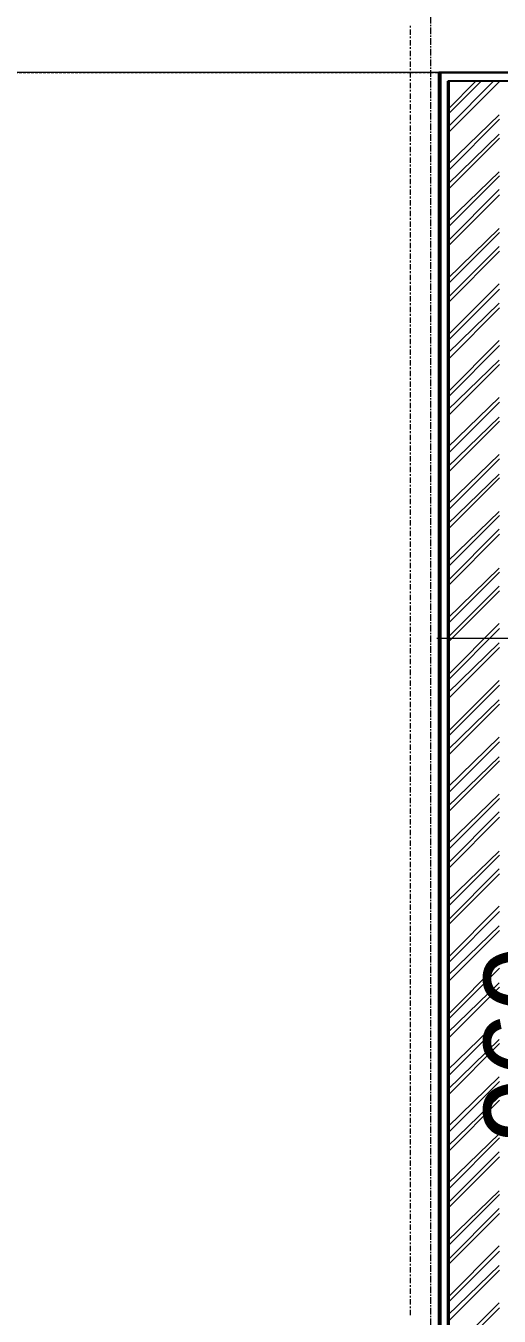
# Model space of a CAD drawing. Header units: millimetres. Extents: x -10178924 to 11692288, y -947381 to 58396.
# Drawn here: x 757438 to 758567, y -828016 to -824944 of the extents above; entities that cross this region are included whole.
import ezdxf

# ---------------------------------------------------------------- set-up
doc = ezdxf.new("R2010")
doc.units = ezdxf.units.MM
doc.linetypes.add('невидимая', pattern=[9.525, 6.35, -3.175])
doc.linetypes.add('осевая', pattern=[50.8, 31.75, -6.35, 6.35, -6.35])
for name, color, linetype, true_color in [('PDF _Контур пол Подвал', 7, 'Continuous', 0xcd6928), ('PDF _Перегородки', 7, 'Continuous', 0x0037dd), ('PDF _Размеры осевые', 7, 'Continuous', 0x5d6970)]:
    doc.layers.add(name, color=color, linetype=linetype, true_color=true_color)
for name, color, linetype, lineweight in [('PDF _Разрезы', 7, 'Continuous', 9), ('PDF _Текст', 7, 'Continuous', 5), ('Контур пол Подвал', 7, 'Continuous', 9), ('Перегородки', 162, 'Continuous', 9), ('Размеры осевые', 153, 'Continuous', 9)]:
    doc.layers.add(name, color=color, linetype=linetype, lineweight=lineweight)
doc.styles.add('PDF ArialMT', font='arial.ttf')

# ---------------------------------------------------------------- blocks, each defined once
blk = doc.blocks.new('A$C5282721b')
at = {"layer": 'Перегородки', "lineweight": 20, "true_color": 0x000000, "transparency": 33554687}
h = blk.add_hatch(dxfattribs=at)
h.set_pattern_fill('ANSI32', color=18, scale=10)
h.set_pattern_definition([(45, (-2681.59, 241515.3), (-67.35192, 67.35192), []), (45, (-2636.69, 241515.3), (-67.35192, 67.35192), [])])
h.paths.add_polyline_path([(36208.725, -44284.958), (36088.725, -44284.958), (36088.725, -47736.478), (36208.725, -47736.478)])
at = {"layer": 'PDF _Разрезы', "color": 251, "lineweight": 9, "true_color": 0x636466, "transparency": 33554687}
blk.add_line((36558.75, -45612.066), (36059.213, -45612.066), dxfattribs=at)
at = {"layer": 'Контур пол Подвал', "color": 18, "linetype": 'невидимая', "true_color": 0x000000, "transparency": 33554687}
blk.add_line((14394.417, -44264.958), (36068.725, -44264.958), dxfattribs=at)
at = {"layer": 'Перегородки', "color": 18, "linetype": 'Continuous', "lineweight": 25, "true_color": 0x000000, "transparency": 33554687}
for p, q in [((36068.725, -47736.478), (36068.725, -44264.958)), ((36068.725, -44264.958), (40037.081, -44264.958)), ((36088.725, -47736.478), (36088.725, -44284.958)), ((36088.725, -44284.958), (40037.081, -44284.958))]:
    blk.add_line(p, q, dxfattribs=at)
at = {"layer": 'Размеры осевые', "color": 251, "linetype": 'осевая', "ltscale": 0.5, "transparency": 33554687}
blk.add_line((36044.826, -52200), (36044.826, -40100), dxfattribs=at)

msp = doc.modelspace()

# ---------------------------------------------------------------- linework, layer by layer
at = {"layer": 'PDF _Контур пол Подвал', "lineweight": 9}
msp.add_lwpolyline([(736752, -826925.6), (736752, -825054.5), (758421.7, -825054.5)], dxfattribs=at)
at = {"layer": 'PDF _Перегородки', "color": 5, "lineweight": 25}
for points in [[(758422.6, -825054.5), (762393.3, -825054.5)], [(758422.6, -828525.9), (758422.6, -825054.6)], [(758443.7, -825075.7), (762393.3, -825075.7)], [(758443.7, -828525.9), (758443.7, -825075.8)]]:
    msp.add_lwpolyline(points, dxfattribs=at)
at = {"layer": 'PDF _Перегородки', "color": 5, "lineweight": 20}
for points in [[(758443.7, -825143.4), (758511.5, -825075.7)], [(758443.7, -825185.7), (758553.8, -825075.7)], [(758443.7, -825274.6), (758566.5, -825156.1)], [(758443.7, -825321.2), (758566.5, -825202.7)], [(758443.7, -825410.1), (758566.5, -825291.6)], [(758443.7, -825456.7), (758566.5, -825333.9)], [(758443.7, -825545.6), (758566.5, -825427)], [(758443.7, -825592.1), (758566.5, -825469.4)], [(758443.7, -825681), (758566.5, -825558.3)], [(758443.7, -825723.4), (758566.5, -825604.8)], [(758443.7, -825816.5), (758566.5, -825693.7)], [(758443.7, -825858.8), (758566.5, -825740.3)], [(758443.7, -825947.7), (758566.5, -825829.2)], [(758443.7, -825994.3), (758566.5, -825875.8)], [(758443.7, -826083.2), (758566.5, -825964.7)], [(758443.7, -826129.8), (758566.5, -826011.2)], [(758443.7, -826218.7), (758566.5, -826100.1)], [(758443.7, -826265.2), (758566.5, -826142.5)], [(758443.7, -826354.1), (758566.5, -826235.6)], [(758443.7, -826400.7), (758566.5, -826277.9)], [(758443.7, -826489.6), (758566.5, -826366.8)], [(758443.7, -826531.9), (758566.5, -826413.4)], [(758443.7, -826625.1), (758566.5, -826502.3)], [(758443.7, -826667.4), (758566.5, -826548.9)], [(758443.7, -826756.3), (758566.5, -826637.8)], [(758443.7, -826802.9), (758566.5, -826684.3)], [(758443.7, -826891.8), (758566.5, -826773.2)], [(758443.7, -826938.3), (758566.5, -826815.6)], [(758443.7, -827027.2), (758566.5, -826908.7)], [(758443.7, -827073.8), (758566.5, -826951)], [(758443.7, -827162.7), (758566.5, -827039.9)], [(758443.7, -827205), (758566.5, -827086.5)], [(758443.7, -827298.2), (758566.5, -827175.4)], [(758443.7, -827340.5), (758566.5, -827222)], [(758443.7, -827429.4), (758566.5, -827310.9)], [(758443.7, -827476), (758566.5, -827357.4)], [(758443.7, -827564.9), (758566.5, -827446.3)], [(758443.7, -827611.4), (758566.5, -827492.9)], [(758443.7, -827700.3), (758566.5, -827581.8)], [(758443.7, -827746.9), (758566.5, -827624.2)], [(758443.7, -827835.8), (758566.5, -827717.3)], [(758443.7, -827882.4), (758566.5, -827759.6)], [(758443.7, -827971.3), (758566.5, -827848.5)], [(758443.7, -828013.6), (758566.5, -827895.1)], [(758443.7, -828106.7), (758566.5, -827984)]]:
    msp.add_lwpolyline(points, dxfattribs=at)
at = {"layer": 'PDF _Размеры осевые', "lineweight": 9}
for points in [[(758354.8, -824948.7), (758354.8, -824944.4)], [(758354.8, -824965.6), (758354.8, -824952.9)], [(758354.8, -824974.1), (758354.8, -824969.8)], [(758354.8, -824991), (758354.8, -824978.3)], [(758354.8, -824999.5), (758354.8, -824995.2)], [(758354.8, -825016.4), (758354.8, -825003.7)], [(758354.8, -825024.9), (758354.8, -825020.6)], [(758354.8, -825041.8), (758354.8, -825029.1)], [(758354.8, -825050.3), (758354.8, -825046)], [(758354.8, -825067.2), (758354.8, -825054.5)], [(758354.8, -825075.7), (758354.8, -825071.4)], [(758354.8, -825092.6), (758354.8, -825079.9)], [(758354.8, -825101.1), (758354.8, -825096.8)], [(758354.8, -825118), (758354.8, -825105.3)], [(758354.8, -825126.5), (758354.8, -825122.2)], [(758354.8, -825143.4), (758354.8, -825130.7)], [(758354.8, -825151.9), (758354.8, -825147.6)], [(758354.8, -825168.8), (758354.8, -825156.1)], [(758354.8, -825177.3), (758354.8, -825173)], [(758354.8, -825194.2), (758354.8, -825181.5)], [(758354.8, -825202.7), (758354.8, -825198.4)], [(758354.8, -825219.6), (758354.8, -825206.9)], [(758354.8, -825228.1), (758354.8, -825223.8)], [(758354.8, -825245), (758354.8, -825232.3)], [(758354.8, -825253.5), (758354.8, -825249.2)], [(758354.8, -825270.4), (758354.8, -825257.7)], [(758354.8, -825278.9), (758354.8, -825274.6)], [(758354.8, -825295.8), (758354.8, -825283.1)], [(758354.8, -825304.3), (758354.8, -825300)], [(758354.8, -825321.2), (758354.8, -825308.5)], [(758354.8, -825329.7), (758354.8, -825325.4)], [(758354.8, -825346.6), (758354.8, -825333.9)], [(758354.8, -825355.1), (758354.8, -825350.8)], [(758354.8, -825372), (758354.8, -825359.3)], [(758354.8, -825380.5), (758354.8, -825376.2)], [(758354.8, -825397.4), (758354.8, -825384.7)], [(758354.8, -825405.9), (758354.8, -825401.6)], [(758354.8, -825422.8), (758354.8, -825410.1)], [(758354.8, -825431.3), (758354.8, -825427)], [(758354.8, -825448.2), (758354.8, -825435.5)], [(758354.8, -825456.7), (758354.8, -825452.4)], [(758354.8, -825473.6), (758354.8, -825460.9)], [(758354.8, -825482.1), (758354.8, -825477.8)], [(758354.8, -825499), (758354.8, -825486.3)], [(758354.8, -825507.5), (758354.8, -825503.2)], [(758354.8, -825524.4), (758354.8, -825511.7)], [(758354.8, -825532.9), (758354.8, -825528.6)], [(758354.8, -825549.8), (758354.8, -825537.1)], [(758354.8, -825558.3), (758354.8, -825554)], [(758354.8, -825575.2), (758354.8, -825562.5)], [(758354.8, -825583.7), (758354.8, -825579.4)], [(758354.8, -825600.6), (758354.8, -825587.9)], [(758354.8, -825609.1), (758354.8, -825604.8)], [(758354.8, -825626), (758354.8, -825613.3)], [(758354.8, -825634.5), (758354.8, -825630.2)], [(758354.8, -825651.4), (758354.8, -825638.7)], [(758354.8, -825659.9), (758354.8, -825655.6)], [(758354.8, -825676.8), (758354.8, -825664.1)], [(758354.8, -825685.3), (758354.8, -825681)], [(758354.8, -825702.2), (758354.8, -825689.5)], [(758354.8, -825710.7), (758354.8, -825706.4)], [(758354.8, -825727.6), (758354.8, -825714.9)], [(758354.8, -825736.1), (758354.8, -825731.8)], [(758354.8, -825753), (758354.8, -825740.3)], [(758354.8, -825761.5), (758354.8, -825757.2)], [(758354.8, -825778.4), (758354.8, -825765.7)], [(758354.8, -825786.9), (758354.8, -825782.6)], [(758354.8, -825803.8), (758354.8, -825791.1)], [(758354.8, -825812.3), (758354.8, -825808)], [(758354.8, -825829.2), (758354.8, -825816.5)], [(758354.8, -825837.7), (758354.8, -825833.4)], [(758354.8, -825854.6), (758354.8, -825841.9)], [(758354.8, -825863.1), (758354.8, -825858.8)], [(758354.8, -825880), (758354.8, -825867.3)], [(758354.8, -825888.5), (758354.8, -825884.2)], [(758354.8, -825905.4), (758354.8, -825892.7)], [(758354.8, -825913.9), (758354.8, -825909.6)], [(758354.8, -825930.8), (758354.8, -825918.1)], [(758354.8, -825939.3), (758354.8, -825935)], [(758354.8, -825956.2), (758354.8, -825943.5)], [(758354.8, -825964.7), (758354.8, -825960.4)], [(758354.8, -825981.6), (758354.8, -825968.9)], [(758354.8, -825990.1), (758354.8, -825985.8)], [(758354.8, -826007), (758354.8, -825994.3)], [(758354.8, -826015.5), (758354.8, -826011.2)], [(758354.8, -826032.4), (758354.8, -826019.7)], [(758354.8, -826040.9), (758354.8, -826036.6)], [(758354.8, -826057.8), (758354.8, -826045.1)], [(758354.8, -826066.3), (758354.8, -826062)], [(758354.8, -826083.2), (758354.8, -826070.5)], [(758354.8, -826091.7), (758354.8, -826087.4)], [(758354.8, -826108.6), (758354.8, -826095.9)], [(758354.8, -826117.1), (758354.8, -826112.8)], [(758354.8, -826134), (758354.8, -826121.3)], [(758354.8, -826142.5), (758354.8, -826138.2)], [(758354.8, -826159.4), (758354.8, -826146.7)], [(758354.8, -826167.9), (758354.8, -826163.6)], [(758354.8, -826184.8), (758354.8, -826172.1)], [(758354.8, -826193.3), (758354.8, -826189)], [(758354.8, -826210.2), (758354.8, -826197.5)], [(758354.8, -826218.7), (758354.8, -826214.4)], [(758354.8, -826235.6), (758354.8, -826222.9)], [(758354.8, -826244.1), (758354.8, -826239.8)], [(758354.8, -826261), (758354.8, -826248.3)], [(758354.8, -826269.5), (758354.8, -826265.2)], [(758354.8, -826286.4), (758354.8, -826273.7)], [(758354.8, -826294.9), (758354.8, -826290.6)], [(758354.8, -826311.8), (758354.8, -826299.1)], [(758354.8, -826320.3), (758354.8, -826316)], [(758354.8, -826337.2), (758354.8, -826324.5)], [(758354.8, -826345.7), (758354.8, -826341.4)], [(758354.8, -826362.6), (758354.8, -826349.9)], [(758354.8, -826371.1), (758354.8, -826366.8)], [(758354.8, -826388), (758354.8, -826375.3)], [(758354.8, -826396.5), (758354.8, -826392.2)], [(758354.8, -826413.4), (758354.8, -826400.7)], [(758354.8, -826421.9), (758354.8, -826417.6)], [(758354.8, -826438.8), (758354.8, -826426.1)], [(758354.8, -826447.3), (758354.8, -826443)], [(758354.8, -826464.2), (758354.8, -826451.5)], [(758354.8, -826472.7), (758354.8, -826468.4)], [(758354.8, -826489.6), (758354.8, -826476.9)], [(758354.8, -826498.1), (758354.8, -826493.8)], [(758354.8, -826515), (758354.8, -826502.3)], [(758354.8, -826523.5), (758354.8, -826519.2)], [(758354.8, -826540.4), (758354.8, -826527.7)], [(758354.8, -826548.9), (758354.8, -826544.6)], [(758354.8, -826565.8), (758354.8, -826553.1)], [(758354.8, -826574.3), (758354.8, -826570)], [(758354.8, -826591.2), (758354.8, -826578.5)], [(758354.8, -826599.7), (758354.8, -826595.4)], [(758354.8, -826616.6), (758354.8, -826603.9)], [(758354.8, -826625.1), (758354.8, -826620.8)], [(758354.8, -826642), (758354.8, -826629.3)], [(758354.8, -826650.5), (758354.8, -826646.2)], [(758354.8, -826667.4), (758354.8, -826654.7)], [(758354.8, -826675.9), (758354.8, -826671.6)], [(758354.8, -826692.8), (758354.8, -826680.1)], [(758354.8, -826701.3), (758354.8, -826697)], [(758354.8, -826718.2), (758354.8, -826705.5)], [(758354.8, -826726.7), (758354.8, -826722.4)], [(758354.8, -826743.6), (758354.8, -826730.9)], [(758354.8, -826752.1), (758354.8, -826747.8)], [(758354.8, -826769), (758354.8, -826756.3)], [(758354.8, -826777.5), (758354.8, -826773.2)], [(758354.8, -826794.4), (758354.8, -826781.7)], [(758354.8, -826802.9), (758354.8, -826798.6)], [(758354.8, -826819.8), (758354.8, -826807.1)], [(758354.8, -826828.3), (758354.8, -826824)], [(758354.8, -826845.2), (758354.8, -826832.5)], [(758354.8, -826853.7), (758354.8, -826849.4)], [(758354.8, -826870.6), (758354.8, -826857.9)], [(758354.8, -826879.1), (758354.8, -826874.8)], [(758354.8, -826896), (758354.8, -826883.3)], [(758354.8, -826904.5), (758354.8, -826900.2)], [(758354.8, -826921.4), (758354.8, -826908.7)], [(758354.8, -826929.9), (758354.8, -826925.6)], [(758354.8, -826946.8), (758354.8, -826934.1)], [(758354.8, -826955.3), (758354.8, -826951)], [(758354.8, -826972.2), (758354.8, -826959.5)], [(758354.8, -826980.7), (758354.8, -826976.4)], [(758354.8, -826997.6), (758354.8, -826984.9)], [(758354.8, -827006.1), (758354.8, -827001.8)], [(758354.8, -827023), (758354.8, -827010.3)], [(758354.8, -827031.5), (758354.8, -827027.2)], [(758354.8, -827048.4), (758354.8, -827035.7)], [(758354.8, -827056.9), (758354.8, -827052.6)], [(758354.8, -827073.8), (758354.8, -827061.1)], [(758354.8, -827082.3), (758354.8, -827078)], [(758354.8, -827099.2), (758354.8, -827086.5)], [(758354.8, -827107.7), (758354.8, -827103.4)], [(758354.8, -827124.6), (758354.8, -827111.9)], [(758354.8, -827133.1), (758354.8, -827128.8)], [(758354.8, -827150), (758354.8, -827137.3)], [(758354.8, -827158.5), (758354.8, -827154.2)], [(758354.8, -827175.4), (758354.8, -827162.7)], [(758354.8, -827183.9), (758354.8, -827179.6)], [(758354.8, -827200.8), (758354.8, -827188.1)], [(758354.8, -827209.3), (758354.8, -827205)], [(758354.8, -827226.2), (758354.8, -827213.5)], [(758354.8, -827234.7), (758354.8, -827230.4)], [(758354.8, -827251.6), (758354.8, -827238.9)], [(758354.8, -827260.1), (758354.8, -827255.8)], [(758354.8, -827277), (758354.8, -827264.3)], [(758354.8, -827285.5), (758354.8, -827281.2)], [(758354.8, -827302.4), (758354.8, -827289.7)], [(758354.8, -827310.9), (758354.8, -827306.6)], [(758354.8, -827327.8), (758354.8, -827315.1)], [(758354.8, -827336.3), (758354.8, -827332)], [(758354.8, -827353.2), (758354.8, -827340.5)], [(758354.8, -827361.7), (758354.8, -827357.4)], [(758354.8, -827378.6), (758354.8, -827365.9)], [(758354.8, -827387.1), (758354.8, -827382.8)], [(758354.8, -827404), (758354.8, -827391.3)], [(758354.8, -827412.5), (758354.8, -827408.2)], [(758354.8, -827429.4), (758354.8, -827416.7)], [(758354.8, -827437.9), (758354.8, -827433.6)], [(758354.8, -827454.8), (758354.8, -827442.1)], [(758354.8, -827463.3), (758354.8, -827459)], [(758354.8, -827480.2), (758354.8, -827467.5)], [(758354.8, -827488.7), (758354.8, -827484.4)], [(758354.8, -827505.6), (758354.8, -827492.9)], [(758354.8, -827514.1), (758354.8, -827509.8)], [(758354.8, -827531), (758354.8, -827518.3)], [(758354.8, -827539.5), (758354.8, -827535.2)], [(758354.8, -827556.4), (758354.8, -827543.7)], [(758354.8, -827564.9), (758354.8, -827560.6)], [(758354.8, -827581.8), (758354.8, -827569.1)], [(758354.8, -827590.3), (758354.8, -827586)], [(758354.8, -827607.2), (758354.8, -827594.5)], [(758354.8, -827615.7), (758354.8, -827611.4)], [(758354.8, -827632.6), (758354.8, -827619.9)], [(758354.8, -827641.1), (758354.8, -827636.8)], [(758354.8, -827658), (758354.8, -827645.3)], [(758354.8, -827666.5), (758354.8, -827662.2)], [(758354.8, -827683.4), (758354.8, -827670.7)], [(758354.8, -827691.9), (758354.8, -827687.6)], [(758354.8, -827708.8), (758354.8, -827696.1)], [(758354.8, -827717.3), (758354.8, -827713)], [(758354.8, -827734.2), (758354.8, -827721.5)], [(758354.8, -827742.7), (758354.8, -827738.4)], [(758354.8, -827759.6), (758354.8, -827746.9)], [(758354.8, -827768.1), (758354.8, -827763.8)], [(758354.8, -827785), (758354.8, -827772.3)], [(758354.8, -827793.5), (758354.8, -827789.2)], [(758354.8, -827810.4), (758354.8, -827797.7)], [(758354.8, -827818.9), (758354.8, -827814.6)], [(758354.8, -827835.8), (758354.8, -827823.1)], [(758354.8, -827844.3), (758354.8, -827840)], [(758354.8, -827861.2), (758354.8, -827848.5)], [(758354.8, -827869.7), (758354.8, -827865.4)], [(758354.8, -827886.6), (758354.8, -827873.9)], [(758354.8, -827895.1), (758354.8, -827890.8)], [(758354.8, -827912), (758354.8, -827899.3)], [(758354.8, -827920.5), (758354.8, -827916.2)], [(758354.8, -827937.4), (758354.8, -827924.7)], [(758354.8, -827945.9), (758354.8, -827941.6)], [(758354.8, -827962.8), (758354.8, -827950.1)], [(758354.8, -827971.3), (758354.8, -827967)], [(758354.8, -827988.2), (758354.8, -827975.5)], [(758354.8, -827996.7), (758354.8, -827992.4)], [(758354.8, -828013.6), (758354.8, -828000.9)]]:
    msp.add_lwpolyline(points, dxfattribs=at)

# ---------------------------------------------------------------- block references
msp.add_blockref('A$C5282721b', (722358.6, -780790.4))

# ---------------------------------------------------------------- texts
at = {"layer": 'PDF _Текст', "insert": (758631.7, -827603), "char_height": 201.16, "attachment_point": 4, "rotation": 90, "style": 'PDF ArialMT'}
msp.add_mtext('960', dxfattribs=at)

doc.saveas('drawing.dxf')
